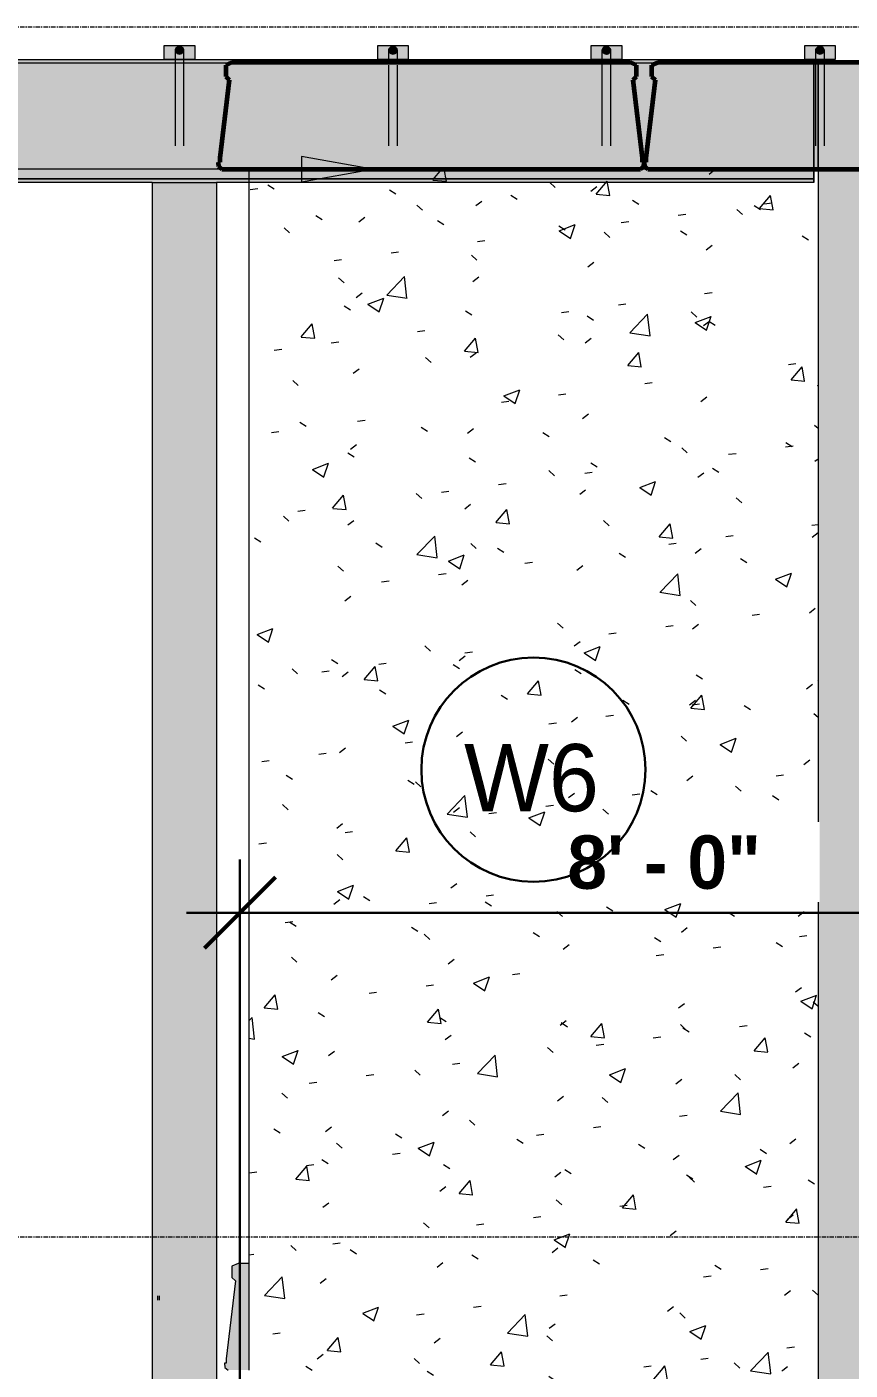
# Model space of a CAD drawing. Header units: inches. Extents: x 2619 to 6090, y -258 to 503.
# Drawn here: x 4808.1 to 4900.6, y -15 to 136 of the extents above; entities that cross this region are included whole.
import ezdxf

# ---------------------------------------------------------------- set-up
doc = ezdxf.new("R2010")
doc.units = ezdxf.units.IN
doc.header["$MEASUREMENT"] = 0
doc.linetypes.add('Dash 1_16_', pattern=[0.125, 0.0625, -0.0625])
doc.linetypes.add('Grid Line 1_2_', pattern=[0.875, 0.5, -0.125, 0.125, -0.125])
for name, color, linetype, lineweight in [('A-ANNO-DIMS', 211, 'Continuous', 9), ('A-ANNO-DIMS-64', 211, 'Continuous', 9), ('A-DETL', 90, 'Continuous', 9), ('A-FLOR-LEVL', 51, 'Continuous', 9), ('A-WALL', 113, 'Continuous', 18), ('A-WALL-IDEN', 211, 'Continuous', 30), ('A-WALL-PATT', 111, 'Continuous', 18), ('G-ANNO-DIMS', 111, 'Continuous', 9), ('S-BEAM', 12, 'Continuous', 9), ('S-COLS', 52, 'Continuous', 9), ('S-FNDN', 32, 'Continuous', 18)]:
    doc.layers.add(name, color=color, linetype=linetype, lineweight=lineweight)
doc.styles.add('Century Gothic', font='', dxfattribs={"height": 7.559055})
doc.styles.add('Century Gothic_B', font='', dxfattribs={"height": 6})
doc.styles.get('Century Gothic').set_extended_font_data('Century Gothic')
doc.styles.get('Century Gothic_B').set_extended_font_data('Century Gothic', bold=True)
doc.dimstyles.new('OD__1_16__Tol__', dxfattribs={"dimscale": 12, "dimtxt": 6.26501, "dimasz": 0.666667, "dimexe": 0.5, "dimexo": 0.333333, "dimgap": 0.083333, "dimtad": 1, "dimdec": 4, "dimrnd": 0.0625, "dimzin": 3, "dimdsep": 46, "dimlunit": 4, "dimtxsty": 'Century Gothic_B', "dimblk1": 'OBLIQUE', "dimblk2": 'OBLIQUE', "dimsah": 1, "dimcen": 0.09, "dimdle": 0.5, "dimazin": 0, "dimtfac": 1, "dimtdec": 4, "dimtix": 1, "dimtmove": 0, "dimatfit": 3, "dimfxl": 1, "dimtvp": 1, "dimtfill": 1, "dimfrac": 2, "dimtolj": 1, "dimtzin": 0, "dimlwd": 30, "dimlwe": 30, "dimarcsym": 2})
pattern_1 = [(50, (5128.511, 0), (18.36206, -1.6068), [1.92, -21.12]), (355, (5128.511, 0), (-3.5523, 19.2559), [1.536, -16.896]), (100.451, (5130.041, -0.134), (14.8102, 17.6493), [1.632, -17.949]), (46.184, (5128.51, 5.12), (27.3212, -4.2376), [2.88, -31.68]), (96.636, (5130.787, 4.767), (23.9275, 24.9372), [2.448, -26.924]), (351.184, (5128.51, 5.12), (23.9276, 24.9374), [2.304, -25.344]), (21, (5131.071, 3.84), (15.2808, -10.30746), [1.92, -21.12]), (326, (5131.071, 3.84), (6.2286, 18.5637), [1.536, -16.896]), (71.451, (5132.344, 2.981), (21.50985, 8.2563), [1.632, -17.949]), (37.5, (5128.511, 0), (0.3111, 8.52254), [0.845, -15.846, 0.845, -16.307, -16.96]), (37.5, (5128.511, 0), (0.3111, 8.52254), [-33.843, 0.845, -16.115]), (7.5, (5128.511, 0), (6.73464, 10.09743), [0.845, -8.934, 0.845, -15.462, -6.464]), (7.5, (5128.511, 0), (6.73464, 10.09743), [-26.086, 0.845, -5.619]), (327.5, (5122.802, 0), (13.66611, -0.57719), [0.845, -5.555, 0.845, -19.123, -26.496]), (327.5, (5122.802, 0), (13.66611, -0.57719), [-26.368, 0.845, -25.651]), (317.5, (5120.242, 0), (14.92985, 2.56286), [0.845, -7.475, 0.845, -12.416, -18.816]), (317.5, (5120.242, 0), (14.92985, 2.56286), [-21.581, 0.845, -17.971])]

# ---------------------------------------------------------------- blocks, each defined once
blk = doc.blocks.new('034100 - Precast Structural Concrete - Solid Plank - 12_-1872632-ELEVATION - RAMP - EAST WALL')
at = {"layer": 'S-BEAM', "transparency": 33554432}
blk.add_hatch(color=10, dxfattribs=at).paths.add_polyline_path([(-3821.66, -15), (-3819.32, -15), (-3819.32, -3), (-3820.53, -3), (-3821.23, -3.31), (-3821.23, -4.57), (-3820.83, -4.97), (-3821.89, -13.74), (-3821.89, -14.21), (-3822.07, -14.21), (-3822.03, -14.69)], flags=0)
at = {"layer": 'S-BEAM', "color": 254}
for p, q in [((-3820.53, -3), (-3821.23, -3.31)), ((-3819.32, -3), (-3820.53, -3)), ((-3821.23, -3.31), (-3821.23, -4.57)), ((-3820.83, -4.97), (-3821.89, -13.74)), ((-3821.23, -4.57), (-3820.83, -4.97)), ((-3821.89, -14.21), (-3822.07, -14.21)), ((-3822.07, -14.21), (-3822.03, -14.69)), ((-3822.03, -14.69), (-3821.66, -15)), ((-3821.89, -13.74), (-3821.89, -14.21))]:
    blk.add_line(p, q, dxfattribs=at)
blk = doc.blocks.new('034100 - Precast Structural Concrete - Solid Plank - 12_-1867365-ELEVATION - RAMP - EAST WALL')
at = {"layer": 'S-BEAM', "transparency": 33554432}
blk.add_hatch(color=10, dxfattribs=at).paths.add_polyline_path([(-3822.35, 120), (-3775.3, 120), (-3774.92, 120.31), (-3774.88, 120.79), (-3775.06, 120.79), (-3775.06, 121.26), (-3776.12, 130.03), (-3775.73, 130.43), (-3775.73, 131.69), (-3776.42, 132), (-3821.23, 132), (-3821.92, 131.69), (-3821.92, 130.43), (-3821.52, 130.03), (-3822.59, 121.26), (-3822.59, 120.79), (-3822.76, 120.79), (-3822.72, 120.31), (-3822.59, 120.2)], flags=0)
at = {"layer": 'S-BEAM', "color": 254}
for p, q in [((-3821.23, 132), (-3821.92, 131.69)), ((-3821.92, 131.69), (-3821.23, 132)), ((-3821.92, 131.69), (-3821.92, 130.43)), ((-3821.92, 130.43), (-3821.92, 131.69)), ((-3776.42, 132), (-3821.23, 132)), ((-3821.23, 132), (-3776.42, 132)), ((-3776.18, 131.89), (-3776.42, 132)), ((-3776.42, 132), (-3776.18, 131.89)), ((-3776.05, 131.83), (-3776.15, 131.88)), ((-3776.15, 131.88), (-3776.05, 131.83)), ((-3775.93, 131.78), (-3776.02, 131.82)), ((-3776.02, 131.82), (-3775.93, 131.78)), ((-3775.81, 131.72), (-3775.91, 131.76)), ((-3775.91, 131.76), (-3775.81, 131.72)), ((-3775.73, 131.69), (-3775.79, 131.71)), ((-3775.79, 131.71), (-3775.73, 131.69)), ((-3775.73, 131.58), (-3775.73, 131.68)), ((-3775.73, 131.68), (-3775.73, 131.58)), ((-3775.73, 131.45), (-3775.73, 131.55)), ((-3775.73, 131.55), (-3775.73, 131.45)), ((-3775.73, 131.31), (-3775.73, 131.42)), ((-3775.73, 131.42), (-3775.73, 131.31)), ((-3821.52, 130.03), (-3822.59, 121.26)), ((-3822.59, 121.26), (-3821.52, 130.03)), ((-3821.92, 130.43), (-3821.52, 130.03)), ((-3821.52, 130.03), (-3821.92, 130.43)), ((-3776.12, 130.03), (-3775.73, 130.43)), ((-3775.73, 130.43), (-3776.12, 130.03)), ((-3775.06, 121.26), (-3776.12, 130.03)), ((-3776.12, 130.03), (-3775.06, 121.26)), ((-3775.73, 130.43), (-3775.73, 131.28)), ((-3775.73, 131.28), (-3775.73, 130.43)), ((-3822.59, 121.26), (-3822.59, 120.79)), ((-3822.59, 120.79), (-3822.59, 121.26)), ((-3775.06, 121.18), (-3775.06, 121.26)), ((-3775.06, 121.26), (-3775.06, 121.18)), ((-3775.06, 120.79), (-3775.06, 121.18)), ((-3775.06, 121.18), (-3775.06, 120.79)), ((-3822.59, 120.79), (-3822.76, 120.79)), ((-3822.76, 120.79), (-3822.72, 120.31)), ((-3822.72, 120.31), (-3822.76, 120.79)), ((-3822.76, 120.79), (-3822.59, 120.79)), ((-3822.72, 120.31), (-3822.35, 120)), ((-3822.35, 120), (-3822.72, 120.31)), ((-3822.35, 120), (-3775.3, 120)), ((-3819.32, 120), (-3822.35, 120)), ((-3775.3, 120), (-3774.92, 120.31)), ((-3774.92, 120.31), (-3775.3, 120)), ((-3774.88, 120.79), (-3775.06, 120.79)), ((-3775.06, 120.79), (-3774.88, 120.79)), ((-3774.92, 120.31), (-3774.88, 120.79)), ((-3774.88, 120.79), (-3774.92, 120.31))]:
    blk.add_line(p, q, dxfattribs=at)
blk = doc.blocks.new('W-Wide Flange - BEAM SIZE TBD-1867174-ELEVATION - RAMP - EAST WALL')
at = {"layer": 'S-BEAM', "transparency": 33554432}
for points in [[(-3850.74, 131.93), (-3755.82, 131.93), (-3755.82, 132.31), (-3850.74, 132.31)], [(-3785.88, 131.19), (-3755.82, 131.19), (-3755.82, 131.93), (-3850.74, 131.93), (-3850.74, 131.19), (-3795.26, 131.19)], [(-3775.06, 119.64), (-3755.82, 119.64), (-3755.82, 131.19), (-3850.74, 131.19), (-3850.74, 119.64), (-3775.27, 119.64)], [(-3755.82, 118.9), (-3755.82, 119.64), (-3850.74, 119.64), (-3850.74, 118.9), (-3767.13, 118.9)], [(-3767.13, 118.51), (-3755.82, 118.51), (-3755.82, 118.9), (-3850.74, 118.9), (-3850.74, 118.51), (-3776.51, 118.51)]]:
    blk.add_hatch(color=43, dxfattribs=at).paths.add_polyline_path(points, flags=0)
at = {"layer": 'S-BEAM', "color": 254}
for p, q in [((-3850.74, 131.93), (-3850.74, 132.31)), ((-3850.74, 132.31), (-3850.74, 131.93)), ((-3755.82, 132.31), (-3850.74, 132.31)), ((-3755.82, 132.31), (-3850.74, 132.31)), ((-3850.74, 131.19), (-3850.74, 131.93)), ((-3850.74, 131.93), (-3850.74, 131.19)), ((-3821.38, 131.93), (-3850.74, 131.93)), ((-3821.38, 131.93), (-3850.74, 131.93)), ((-3821.26, 131.93), (-3821.38, 131.93)), ((-3821.26, 131.93), (-3821.38, 131.93)), ((-3776.41, 131.93), (-3821.24, 131.93)), ((-3776.41, 131.93), (-3821.24, 131.93)), ((-3776.26, 131.93), (-3776.39, 131.93)), ((-3776.26, 131.93), (-3776.39, 131.93)), ((-3773.5, 131.93), (-3776.26, 131.93)), ((-3773.5, 131.93), (-3776.26, 131.93)), ((-3773.38, 131.93), (-3773.5, 131.93)), ((-3773.38, 131.93), (-3773.5, 131.93)), ((-3755.82, 131.93), (-3773.35, 131.93)), ((-3755.82, 131.93), (-3773.35, 131.93)), ((-3755.82, 132), (-3755.82, 132.31)), ((-3755.82, 132.31), (-3755.82, 132)), ((-3755.82, 131.93), (-3755.82, 132)), ((-3755.82, 132), (-3755.82, 131.93)), ((-3755.82, 131.19), (-3755.82, 131.93)), ((-3755.82, 131.93), (-3755.82, 131.19)), ((-3850.74, 119.64), (-3850.74, 131.19)), ((-3850.74, 131.19), (-3850.74, 119.64)), ((-3755.82, 120), (-3755.82, 131.19)), ((-3755.82, 131.19), (-3755.82, 120)), ((-3850.74, 118.9), (-3850.74, 119.64)), ((-3850.74, 119.64), (-3850.74, 118.92)), ((-3755.82, 119.64), (-3755.82, 120)), ((-3755.82, 120), (-3755.82, 119.64)), ((-3755.82, 118.9), (-3755.82, 119.64)), ((-3755.82, 119.64), (-3755.82, 118.9)), ((-3850.74, 118.91), (-3850.74, 118.9)), ((-3850.74, 118.9), (-3850.74, 118.51)), ((-3850.74, 118.51), (-3850.74, 118.9)), ((-3850.74, 118.9), (-3755.82, 118.9)), ((-3755.82, 118.9), (-3850.74, 118.9)), ((-3830.2, 118.51), (-3850.74, 118.51)), ((-3830.2, 118.51), (-3850.74, 118.51)), ((-3755.82, 118.51), (-3822.95, 118.51)), ((-3755.82, 118.51), (-3822.95, 118.51)), ((-3755.82, 118.9), (-3755.82, 118.51)), ((-3755.82, 118.51), (-3755.82, 118.9))]:
    blk.add_line(p, q, dxfattribs=at)
blk = doc.blocks.new('034100 - Precast Structural Concrete - Solid Plank - 12_-1867422-ELEVATION - RAMP - EAST WALL')
at = {"layer": 'S-BEAM', "transparency": 33554432}
blk.add_hatch(color=10, dxfattribs=at).paths.add_polyline_path([(-3822.35, 120), (-3775.3, 120), (-3774.92, 120.31), (-3774.88, 120.79), (-3775.06, 120.79), (-3775.06, 121.26), (-3776.12, 130.03), (-3775.73, 130.43), (-3775.73, 131.69), (-3776.42, 132), (-3821.23, 132), (-3821.92, 131.69), (-3821.92, 130.43), (-3821.52, 130.03), (-3822.59, 121.26), (-3822.59, 120.79), (-3822.76, 120.79), (-3822.72, 120.31)], flags=0)
at = {"layer": 'S-BEAM', "lineweight": 60}
for p, q in [((-3821.23, 132), (-3821.92, 131.69)), ((-3821.92, 131.69), (-3821.92, 130.43)), ((-3776.42, 132), (-3821.23, 132)), ((-3775.73, 131.69), (-3776.42, 132)), ((-3775.73, 130.43), (-3775.73, 131.69)), ((-3821.52, 130.03), (-3822.59, 121.26)), ((-3821.92, 130.43), (-3821.52, 130.03)), ((-3776.12, 130.03), (-3775.73, 130.43)), ((-3775.06, 121.26), (-3776.12, 130.03)), ((-3822.59, 121.26), (-3822.59, 120.79)), ((-3775.06, 121.18), (-3775.06, 121.26)), ((-3775.06, 120.79), (-3775.06, 121.18)), ((-3822.59, 120.79), (-3822.76, 120.79)), ((-3822.76, 120.79), (-3822.72, 120.31)), ((-3822.72, 120.31), (-3822.35, 120)), ((-3822.35, 120), (-3775.3, 120)), ((-3775.3, 120), (-3774.92, 120.31)), ((-3774.88, 120.79), (-3775.06, 120.79)), ((-3774.92, 120.31), (-3774.88, 120.79))]:
    blk.add_line(p, q, dxfattribs=at)
at = {"layer": 'S-BEAM', "color": 254}
for p, q in [((-3821.92, 131.69), (-3821.23, 132)), ((-3821.92, 130.43), (-3821.92, 131.69)), ((-3821.23, 132), (-3776.42, 132)), ((-3776.42, 132), (-3775.73, 131.69)), ((-3775.73, 131.69), (-3775.73, 130.43)), ((-3822.59, 121.26), (-3821.52, 130.03)), ((-3821.52, 130.03), (-3821.92, 130.43)), ((-3775.73, 130.43), (-3776.12, 130.03)), ((-3776.12, 130.03), (-3775.06, 121.26)), ((-3822.59, 120.79), (-3822.59, 121.26)), ((-3775.06, 121.26), (-3775.06, 121.18)), ((-3775.06, 121.18), (-3775.06, 120.79)), ((-3822.72, 120.31), (-3822.76, 120.79)), ((-3822.76, 120.79), (-3822.59, 120.79)), ((-3822.35, 120), (-3822.72, 120.31)), ((-3775.3, 120), (-3822.35, 120)), ((-3774.92, 120.31), (-3775.3, 120)), ((-3775.06, 120.79), (-3774.88, 120.79)), ((-3774.88, 120.79), (-3774.92, 120.31))]:
    blk.add_line(p, q, dxfattribs=at)
blk = doc.blocks.new('TRUSS - 22_-1920454-ELEVATION - RAMP - EAST WALL')
at = {"layer": 'S-BEAM', "transparency": 33554432}
for color, points in [(33, [(-3756.87, 132.37), (-3753.37, 132.37), (-3753.37, 133.87), (-3756.87, 133.87), (-3756.87, 132.74)]), (55, [(-3755.12, 132.94), (-3754.87, 133), (-3754.77, 133.06), (-3754.69, 133.15), (-3754.64, 133.25), (-3754.62, 133.36), (-3754.64, 133.47), (-3754.69, 133.57), (-3754.77, 133.66), (-3754.87, 133.73), (-3755.12, 133.78), (-3755.37, 133.73), (-3755.48, 133.66), (-3755.56, 133.57), (-3755.61, 133.47), (-3755.62, 133.36), (-3755.61, 133.25), (-3755.56, 133.15), (-3755.41, 133.02), (-3755.37, 133), (-3755.25, 132.95)])]:
    blk.add_hatch(color=color, dxfattribs=at).paths.add_polyline_path(points, flags=0)
h = blk.add_hatch(color=55, dxfattribs=at)
edge = h.paths.add_edge_path(flags=0)
edge.add_line((-3755.12, 122.28), (-3755.12, 132.94))
edge.add_line((-3755.12, 132.94), (-3755.37, 133))
edge.add_line((-3755.37, 133), (-3755.48, 133.06))
edge.add_line((-3755.48, 133.06), (-3755.56, 133.15))
edge.add_line((-3755.56, 133.15), (-3755.61, 133.25))
edge.add_line((-3755.61, 133.25), (-3755.62, 133.36))
edge.add_line((-3755.62, 133.36), (-3755.61, 122.72))
h = blk.add_hatch(color=55, dxfattribs=at)
edge = h.paths.add_edge_path(flags=0)
edge.add_line((-3754.62, 122.87), (-3754.64, 133.25))
edge.add_line((-3754.64, 133.25), (-3754.69, 133.15))
edge.add_line((-3754.69, 133.15), (-3754.77, 133.06))
edge.add_line((-3754.77, 133.06), (-3754.87, 133))
edge.add_line((-3754.87, 133), (-3755.12, 132.94))
edge.add_line((-3755.12, 132.94), (-3755.12, 122.41))
edge.add_line((-3755.12, 122.41), (-3755.12, 122.28))
at = {"layer": 'S-BEAM', "color": 254}
for p, q in [((-3756.87, 133.87), (-3756.87, 132.37)), ((-3753.37, 133.87), (-3756.87, 133.87)), ((-3755.62, 133.36), (-3755.62, 132.37)), ((-3754.62, 132.37), (-3754.62, 133.36)), ((-3753.37, 132.37), (-3753.37, 133.87)), ((-3756.87, 132.37), (-3753.37, 132.37)), ((-3755.62, 132.37), (-3755.62, 132)), ((-3755.62, 132), (-3755.62, 122.63)), ((-3754.62, 132), (-3754.62, 132.37)), ((-3754.62, 122.63), (-3754.62, 132))]:
    blk.add_line(p, q, dxfattribs=at)
for start_param, end_param in [(1.570796, 3.403391), (3.403392, 3.665191), (3.665192, 3.926991), (3.926991, 4.18879), (4.18879, 4.712389), (6.021387, 7.853982), (4.712389, 5.235988), (5.235988, 5.497787), (5.497787, 5.759586), (5.759587, 6.021386)]:
    blk.add_ellipse((-3755.12, 133.36), major_axis=(0.5, 0), ratio=0.842036, start_param=start_param, end_param=end_param, dxfattribs=at)
blk = doc.blocks.new('TRUSS - 22_-V31-ELEVATION - RAMP - EAST WALL')
at = {"layer": 'S-BEAM', "transparency": 33554432}
for color, points in [(33, [(-3780.87, 132.37), (-3777.37, 132.37), (-3777.37, 133.87), (-3780.87, 133.87), (-3780.87, 132.74)]), (55, [(-3779.12, 132.94), (-3778.87, 133), (-3778.77, 133.06), (-3778.69, 133.15), (-3778.64, 133.25), (-3778.62, 133.36), (-3778.64, 133.47), (-3778.69, 133.57), (-3778.85, 133.71), (-3778.87, 133.73), (-3779.12, 133.78), (-3779.37, 133.73), (-3779.48, 133.66), (-3779.56, 133.57), (-3779.61, 133.47), (-3779.62, 133.36), (-3779.61, 133.25), (-3779.56, 133.15), (-3779.48, 133.06), (-3779.37, 133), (-3779.25, 132.95)])]:
    blk.add_hatch(color=color, dxfattribs=at).paths.add_polyline_path(points, flags=0)
h = blk.add_hatch(color=55, dxfattribs=at)
edge = h.paths.add_edge_path(flags=0)
edge.add_line((-3779.12, 122.28), (-3779.12, 132.94))
edge.add_line((-3779.12, 132.94), (-3779.37, 133))
edge.add_line((-3779.37, 133), (-3779.48, 133.06))
edge.add_line((-3779.48, 133.06), (-3779.56, 133.15))
edge.add_line((-3779.56, 133.15), (-3779.61, 133.25))
edge.add_line((-3779.61, 133.25), (-3779.62, 133.36))
edge.add_line((-3779.62, 133.36), (-3779.61, 122.72))
h = blk.add_hatch(color=55, dxfattribs=at)
edge = h.paths.add_edge_path(flags=0)
edge.add_line((-3778.62, 122.87), (-3778.64, 133.25))
edge.add_line((-3778.64, 133.25), (-3778.69, 133.15))
edge.add_line((-3778.69, 133.15), (-3778.85, 133.01))
edge.add_line((-3778.85, 133.01), (-3778.87, 133))
edge.add_line((-3778.87, 133), (-3779.12, 132.94))
edge.add_line((-3779.12, 132.94), (-3779.12, 122.41))
edge.add_line((-3779.12, 122.41), (-3779.12, 122.28))
at = {"layer": 'S-BEAM', "color": 254}
for p, q in [((-3780.87, 133.87), (-3780.87, 132.37)), ((-3777.37, 133.87), (-3780.87, 133.87)), ((-3779.62, 133.36), (-3779.62, 132.37)), ((-3778.62, 132.37), (-3778.62, 133.36)), ((-3777.37, 132.37), (-3777.37, 133.87)), ((-3780.87, 132.37), (-3777.37, 132.37)), ((-3779.62, 132.37), (-3779.62, 132.31)), ((-3779.62, 132.31), (-3779.62, 132)), ((-3779.62, 132), (-3779.62, 131.89)), ((-3779.62, 131.82), (-3779.62, 131.78)), ((-3779.62, 131.76), (-3779.62, 131.72)), ((-3779.62, 131.71), (-3779.62, 129.3)), ((-3778.62, 132.31), (-3778.62, 132.37)), ((-3778.62, 132), (-3778.62, 132.31)), ((-3778.62, 131.93), (-3778.62, 132)), ((-3778.62, 131.83), (-3778.62, 131.88)), ((-3778.62, 131.78), (-3778.62, 131.82)), ((-3778.62, 131.72), (-3778.62, 131.76)), ((-3778.62, 122.63), (-3778.62, 131.71)), ((-3779.62, 129.27), (-3779.62, 122.63))]:
    blk.add_line(p, q, dxfattribs=at)
for start_param, end_param in [(1.570796, 3.403391), (3.403392, 3.665191), (3.665192, 3.926991), (3.926991, 4.18879), (4.18879, 4.712389), (6.021387, 7.853982), (4.712389, 5.497787), (5.497787, 5.759586), (5.759587, 6.021386)]:
    blk.add_ellipse((-3779.12, 133.36), major_axis=(0.5, 0), ratio=0.842036, start_param=start_param, end_param=end_param, dxfattribs=at)
blk = doc.blocks.new('TRUSS - 22_-V32-ELEVATION - RAMP - EAST WALL')
at = {"layer": 'S-BEAM', "transparency": 33554432}
for color, points in [(33, [(-3804.87, 132.37), (-3801.37, 132.37), (-3801.37, 133.87), (-3804.87, 133.87)]), (55, [(-3803.12, 132.94), (-3802.87, 133), (-3802.77, 133.06), (-3802.69, 133.15), (-3802.64, 133.25), (-3802.62, 133.36), (-3802.64, 133.47), (-3802.69, 133.57), (-3802.77, 133.66), (-3802.87, 133.73), (-3803.12, 133.78), (-3803.37, 133.73), (-3803.48, 133.66), (-3803.56, 133.57), (-3803.61, 133.47), (-3803.62, 133.36), (-3803.61, 133.25), (-3803.56, 133.15), (-3803.48, 133.06), (-3803.37, 133), (-3803.25, 132.95)])]:
    blk.add_hatch(color=color, dxfattribs=at).paths.add_polyline_path(points, flags=0)
h = blk.add_hatch(color=55, dxfattribs=at)
edge = h.paths.add_edge_path(flags=0)
edge.add_line((-3803.12, 122.28), (-3803.12, 132.94))
edge.add_line((-3803.12, 132.94), (-3803.37, 133))
edge.add_line((-3803.37, 133), (-3803.48, 133.06))
edge.add_line((-3803.48, 133.06), (-3803.56, 133.15))
edge.add_line((-3803.56, 133.15), (-3803.61, 133.25))
edge.add_line((-3803.61, 133.25), (-3803.62, 133.36))
edge.add_line((-3803.62, 133.36), (-3803.61, 122.72))
h = blk.add_hatch(color=55, dxfattribs=at)
edge = h.paths.add_edge_path(flags=0)
edge.add_line((-3802.62, 122.87), (-3802.64, 133.25))
edge.add_line((-3802.64, 133.25), (-3802.69, 133.15))
edge.add_line((-3802.69, 133.15), (-3802.77, 133.06))
edge.add_line((-3802.77, 133.06), (-3802.87, 133))
edge.add_line((-3802.87, 133), (-3803.12, 132.94))
edge.add_line((-3803.12, 132.94), (-3803.12, 122.41))
edge.add_line((-3803.12, 122.41), (-3803.12, 122.28))
at = {"layer": 'S-BEAM', "color": 254}
for p, q in [((-3804.87, 133.87), (-3804.87, 132.37)), ((-3801.37, 133.87), (-3804.87, 133.87)), ((-3803.62, 133.36), (-3803.62, 132.37)), ((-3802.62, 132.37), (-3802.62, 133.36)), ((-3801.37, 132.37), (-3801.37, 133.87)), ((-3804.87, 132.37), (-3801.37, 132.37)), ((-3803.62, 132.37), (-3803.62, 132.31)), ((-3803.62, 132.31), (-3803.62, 132)), ((-3803.62, 132), (-3803.62, 131.93)), ((-3803.62, 131.88), (-3803.62, 131.85)), ((-3803.62, 131.71), (-3803.62, 131.25)), ((-3802.62, 132.31), (-3802.62, 132.37)), ((-3802.62, 132), (-3802.62, 132.31)), ((-3802.62, 131.93), (-3802.62, 132)), ((-3802.62, 131.85), (-3802.62, 131.88)), ((-3802.62, 131.19), (-3802.62, 131.71)), ((-3803.62, 131.23), (-3803.62, 122.63)), ((-3802.62, 122.63), (-3802.62, 131.19))]:
    blk.add_line(p, q, dxfattribs=at)
for start_param, end_param in [(1.570796, 3.403391), (3.403392, 3.665191), (3.665192, 3.926991), (3.926991, 4.18879), (4.18879, 4.712389), (6.021387, 7.853982), (4.712389, 5.235988), (5.235988, 5.497787), (5.497787, 5.759586), (5.759587, 6.021386)]:
    blk.add_ellipse((-3803.12, 133.36), major_axis=(0.5, 0), ratio=0.842036, start_param=start_param, end_param=end_param, dxfattribs=at)
blk = doc.blocks.new('TRUSS - 22_-V33-ELEVATION - RAMP - EAST WALL')
at = {"layer": 'S-BEAM', "transparency": 33554432}
for color, points in [(33, [(-3828.87, 132.37), (-3825.37, 132.37), (-3825.37, 133.87), (-3828.87, 133.87)]), (55, [(-3827.12, 132.94), (-3826.87, 133), (-3826.77, 133.06), (-3826.69, 133.15), (-3826.64, 133.25), (-3826.62, 133.36), (-3826.64, 133.47), (-3826.69, 133.57), (-3826.77, 133.66), (-3826.87, 133.73), (-3827.12, 133.78), (-3827.37, 133.73), (-3827.48, 133.66), (-3827.56, 133.57), (-3827.61, 133.47), (-3827.62, 133.36), (-3827.61, 133.25), (-3827.56, 133.15), (-3827.48, 133.06), (-3827.37, 133), (-3827.25, 132.95)])]:
    blk.add_hatch(color=color, dxfattribs=at).paths.add_polyline_path(points, flags=0)
h = blk.add_hatch(color=55, dxfattribs=at)
edge = h.paths.add_edge_path(flags=0)
edge.add_line((-3827.12, 122.28), (-3827.12, 132.94))
edge.add_line((-3827.12, 132.94), (-3827.37, 133))
edge.add_line((-3827.37, 133), (-3827.48, 133.06))
edge.add_line((-3827.48, 133.06), (-3827.56, 133.15))
edge.add_line((-3827.56, 133.15), (-3827.61, 133.25))
edge.add_line((-3827.61, 133.25), (-3827.62, 133.36))
edge.add_line((-3827.62, 133.36), (-3827.61, 122.72))
h = blk.add_hatch(color=55, dxfattribs=at)
edge = h.paths.add_edge_path(flags=0)
edge.add_line((-3826.62, 122.87), (-3826.64, 133.25))
edge.add_line((-3826.64, 133.25), (-3826.69, 133.15))
edge.add_line((-3826.69, 133.15), (-3826.77, 133.06))
edge.add_line((-3826.77, 133.06), (-3826.87, 133))
edge.add_line((-3826.87, 133), (-3827.12, 132.94))
edge.add_line((-3827.12, 132.94), (-3827.12, 122.41))
edge.add_line((-3827.12, 122.41), (-3827.12, 122.28))
at = {"layer": 'S-BEAM', "color": 254}
for p, q in [((-3828.87, 133.87), (-3828.87, 132.37)), ((-3825.37, 133.87), (-3828.87, 133.87)), ((-3827.62, 133.36), (-3827.62, 132.37)), ((-3826.62, 132.37), (-3826.62, 133.36)), ((-3825.37, 132.37), (-3825.37, 133.87)), ((-3828.87, 132.37), (-3825.37, 132.37)), ((-3827.62, 132.37), (-3827.62, 132.31)), ((-3827.62, 132.31), (-3827.62, 131.93)), ((-3827.62, 131.92), (-3827.62, 131.87)), ((-3827.62, 131.86), (-3827.62, 131.82)), ((-3827.62, 131.81), (-3827.62, 131.76)), ((-3827.62, 131.75), (-3827.62, 131.22)), ((-3826.62, 132.31), (-3826.62, 132.37)), ((-3826.62, 131.93), (-3826.62, 132.31)), ((-3826.62, 131.87), (-3826.62, 131.92)), ((-3826.62, 131.82), (-3826.62, 131.86)), ((-3826.62, 131.76), (-3826.62, 131.81)), ((-3826.62, 122.63), (-3826.62, 131.75)), ((-3827.62, 131.19), (-3827.62, 122.63))]:
    blk.add_line(p, q, dxfattribs=at)
for start_param, end_param in [(1.570796, 3.403391), (3.403392, 3.665191), (3.665192, 3.926991), (3.926991, 4.18879), (4.18879, 4.712389), (6.021387, 7.853982), (4.712389, 5.235988), (5.235988, 5.497787), (5.497787, 5.759586), (5.759587, 6.021386)]:
    blk.add_ellipse((-3827.12, 133.36), major_axis=(0.5, 0), ratio=0.842036, start_param=start_param, end_param=end_param, dxfattribs=at)
blk = doc.blocks.new('DIMBLOCK18-ELEVATION - RAMP - EAST WALL')
at = {"layer": 'A-ANNO-DIMS-64', "lineweight": 30}
for p, q in [((4832.01, -31.99), (4832.01, 42.42)), ((4928.01, -39.67), (4928.01, 42.42)), ((4928.01, 36.42), (4826.01, 36.42)), ((4832.01, 36.42), (4832.01, -31.99)), ((4928.01, 36.42), (4928.01, -39.67))]:
    blk.add_line(p, q, dxfattribs=at)
at = {"layer": 'A-ANNO-DIMS-64', "lineweight": 50}
for p, q in [((4832.01, 36.42), (4836.01, 40.42)), ((4928.01, 36.42), (4932.01, 40.42)), ((4832.01, 36.42), (4828.01, 32.42)), ((4928.01, 36.42), (4924.01, 32.42))]:
    blk.add_line(p, q, dxfattribs=at)
at = {"layer": 'A-ANNO-DIMS-64', "color": 0, "lineweight": 30, "insert": (4868.82, 45.11), "char_height": 6, "width": 26.85, "attachment_point": 1, "line_spacing_factor": 0.984502, "style": 'Century Gothic_B', "bg_fill": 3, "box_fill_scale": 1.25, "bg_fill_color": 256, "bg_fill_true_color": 13158600, "bg_fill_transparency": 0}
blk.add_mtext('8\' - 0"', dxfattribs=at)
blk = doc.blocks.new('_Oblique')
at = {"color": 0, "linetype": 'ByBlock', "lineweight": -2}
blk.add_line((-0.5, -0.5), (0.5, 0.5), dxfattribs=at)
blk = doc.blocks.new('Wall Type - Familia4-287244-ELEVATION - RAMP - EAST WALL')
at = {"layer": 'A-WALL-IDEN'}
blk.add_circle((-3770.73, -105), 12.6, dxfattribs=at)

msp = doc.modelspace()

# ---------------------------------------------------------------- hatches: boundary and pattern name
at = {"layer": 'A-WALL-PATT', "lineweight": 9}
h = msp.add_hatch(dxfattribs=at)
h.set_pattern_fill('FP_15', color=256, style=0, pattern_type=2)
h.set_pattern_definition(pattern_1)
h.paths.add_polyline_path([(4897.01222, -15), (4897.01222, 120), (4833.01222, 120), (4833.01222, -15), (4847.69414, -15)], flags=0)
h = msp.add_hatch(dxfattribs=at)
h.set_pattern_fill('FP_15', color=256, style=0, pattern_type=2)
h.set_pattern_definition(pattern_1)
h.paths.add_polyline_path([(4897.01222, -15), (5441.01222, -15), (5441.01222, 120), (4897.01222, 120), (4897.01222, 53.51933)], flags=0)
h = msp.add_hatch(dxfattribs=at)
h.set_pattern_fill('FP_15', color=256, style=0, pattern_type=2)
h.set_pattern_definition(pattern_1)
h.paths.add_polyline_path([(4897.01222, -41.18965), (4897.01222, -15), (4833.01222, -15), (4833.01222, -36.07406), (4847.69414, -37.2476)], flags=0)
h = msp.add_hatch(dxfattribs=at)
h.set_pattern_fill('FP_15', color=256, style=0, pattern_type=2)
h.set_pattern_definition(pattern_1)
h.paths.add_polyline_path([(5498.01222, -129.20462), (5498.01222, -15), (4897.01222, -15), (4897.01222, -41.18965), (4928.01222, -43.66751), (5482.70317, -126.90727)], flags=0)
h.paths.add_polyline_path([(4928.01222, -49.7347), (4928.01222, -49.68665), (4927.69205, -49.68665)], flags=0)
at = {"layer": 'G-ANNO-DIMS'}
msp.add_hatch(color=256, dxfattribs=at).paths.add_polyline_path([(4846.92571, 120), (4838.92571, 121.41062), (4838.92571, 118.58938)], flags=0)
at = {"layer": 'S-BEAM', "transparency": 33554432}
for points in [[(4877.86986, 120), (4924.91837, 120), (4925.29372, 120.31496), (4925.33506, 120.7874), (4925.15789, 120.7874), (4925.15789, 121.25984), (4924.0949, 130.0315), (4924.4886, 130.4252), (4924.4886, 131.68504), (4923.79569, 132), (4878.99254, 132), (4878.29962, 131.68504), (4878.29962, 130.4252), (4878.69332, 130.0315), (4877.63033, 121.25984), (4877.63033, 120.7874), (4877.45317, 120.7874), (4877.4945, 120.31496)], [(4877.86986, 120), (4897.01222, 120), (4897.01222, 132), (4878.99254, 132), (4878.29962, 131.68504), (4878.29962, 130.4252), (4878.69332, 130.0315), (4877.63033, 121.1811), (4877.63033, 120.7874), (4877.45317, 120.7874), (4877.4945, 120.31496), (4877.63033, 120.20098)]]:
    msp.add_hatch(color=50, dxfattribs=at).paths.add_polyline_path(points, flags=0)
at = {"layer": 'S-COLS'}
msp.add_hatch(color=256, dxfattribs=at).paths.add_polyline_path([(4822.13722, -36.39063), (4829.38722, -36.08854), (4829.38722, 118.5125), (4822.13722, 118.5125), (4822.13722, -36)], flags=0)

# ---------------------------------------------------------------- linework, layer by layer
at = {"layer": 'A-DETL', "linetype": 'Dash 1_16_', "lineweight": 60}
msp.add_line((4823.01222, -6.91475), (4822.65222, -6.91475), dxfattribs=at)
at = {"layer": 'A-FLOR-LEVL', "linetype": 'Grid Line 1_2_'}
for p, q in [((4633.16337, 136), (5962.56679, 136)), ((4633.16337, 0), (5962.56679, 0))]:
    msp.add_line(p, q, dxfattribs=at)
at = {"layer": 'A-WALL'}
for p, q in [((4973.63364, 120), (4833.01222, 120)), ((4833.01222, 120), (4833.01222, 119.07799)), ((4897.01222, 120), (4897.01222, -15)), ((4833.01222, 119.06006), (4833.01222, 119.02381)), ((4833.01222, 119.00587), (4833.01222, 118.96962)), ((4833.01222, 118.94977), (4833.01222, 118.91352)), ((4833.01222, 118.8975), (4833.01222, -15))]:
    msp.add_line(p, q, dxfattribs=at)
at = {"layer": 'G-ANNO-DIMS'}
for p, q in [((4846.92571, 120), (4838.92571, 121.41062)), ((4838.92571, 121.41062), (4838.92571, 118.58938)), ((4846.92571, 120), (4786.25399, 120)), ((4838.92571, 118.58938), (4846.92571, 120))]:
    msp.add_line(p, q, dxfattribs=at)
at = {"layer": 'S-BEAM', "lineweight": 60}
for p, q in [((4878.99254, 132), (4878.29962, 131.68504)), ((4878.29962, 131.68504), (4878.29962, 130.4252)), ((4923.79569, 132), (4878.99254, 132)), ((4878.69332, 130.0315), (4877.63033, 121.25984)), ((4878.29962, 130.4252), (4878.69332, 130.0315)), ((4877.63033, 121.25984), (4877.63033, 120.7874)), ((4877.63033, 120.7874), (4877.45317, 120.7874)), ((4877.45317, 120.7874), (4877.4945, 120.31496)), ((4877.4945, 120.31496), (4877.86986, 120)), ((4877.86986, 120), (4924.91837, 120))]:
    msp.add_line(p, q, dxfattribs=at)
at = {"layer": 'S-BEAM', "color": 254}
for p, q in [((4878.29962, 131.68504), (4878.99254, 132)), ((4878.29962, 130.4252), (4878.29962, 131.68504)), ((4878.29962, 131.68504), (4878.29962, 131.57994)), ((4878.29962, 131.57994), (4878.29962, 131.68504)), ((4878.29962, 131.55484), (4878.29962, 131.44913)), ((4878.29962, 131.44913), (4878.29962, 131.55484)), ((4878.29962, 131.42403), (4878.29962, 131.307)), ((4878.29962, 131.307), (4878.29962, 131.42403)), ((4878.35621, 131.71076), (4878.30099, 131.68566)), ((4878.30099, 131.68566), (4878.35621, 131.71076)), ((4878.47541, 131.76494), (4878.37898, 131.72111)), ((4878.37898, 131.72111), (4878.47541, 131.76494)), ((4878.59462, 131.81913), (4878.49804, 131.77523)), ((4878.49804, 131.77523), (4878.59462, 131.81913)), ((4878.7242, 131.87803), (4878.6171, 131.82934)), ((4878.6171, 131.82934), (4878.7242, 131.87803)), ((4878.99254, 132), (4878.74651, 131.88817)), ((4878.74651, 131.88817), (4878.99254, 132)), ((4878.99254, 132), (4923.79569, 132)), ((4896.51222, 132), (4878.99254, 132)), ((4878.99254, 132), (4896.51222, 132)), ((4897.01222, 132), (4896.51222, 132)), ((4896.51222, 132), (4897.01222, 132)), ((4897.01222, 120), (4897.01222, 132)), ((4897.01222, 132), (4897.01222, 120)), ((4877.63033, 121.25984), (4878.69332, 130.0315)), ((4878.69332, 130.0315), (4877.63033, 121.25984)), ((4877.63033, 121.25984), (4878.69332, 130.0315)), ((4878.29962, 131.2819), (4878.29962, 130.4252)), ((4878.29962, 130.4252), (4878.29962, 131.2819)), ((4878.69332, 130.0315), (4878.29962, 130.4252)), ((4878.29962, 130.4252), (4878.69332, 130.0315)), ((4878.69332, 130.0315), (4878.29962, 130.4252)), ((4877.63033, 120.7874), (4877.63033, 121.25984)), ((4877.63033, 121.25984), (4877.63033, 121.1811)), ((4877.63033, 121.1811), (4877.63033, 121.25984)), ((4877.63033, 121.1811), (4877.63033, 120.7874)), ((4877.63033, 120.7874), (4877.63033, 121.1811)), ((4877.4945, 120.31496), (4877.45317, 120.7874)), ((4877.45317, 120.7874), (4877.63033, 120.7874)), ((4877.63033, 120.7874), (4877.45317, 120.7874)), ((4877.45317, 120.7874), (4877.4945, 120.31496)), ((4877.4945, 120.31496), (4877.45317, 120.7874)), ((4877.45317, 120.7874), (4877.63033, 120.7874)), ((4877.86986, 120), (4877.4945, 120.31496)), ((4877.4945, 120.31496), (4877.86986, 120)), ((4877.86986, 120), (4877.4945, 120.31496)), ((4897.01222, 120), (4877.86986, 120)), ((4877.86986, 120), (4896.51222, 120)), ((4896.51222, 120), (4897.01222, 120))]:
    msp.add_line(p, q, dxfattribs=at)
at = {"layer": 'S-COLS'}
for p, q in [((4822.13722, 118.5125), (4829.38722, 118.5125)), ((4822.13722, 118.5125), (4822.13722, -36.39063)), ((4829.38722, 118.5125), (4829.38722, -36.08854))]:
    msp.add_line(p, q, dxfattribs=at)
at = {"layer": 'S-FNDN'}
msp.add_line((4897.01222, -15), (4897.01222, -41.18965), dxfattribs=at)

# ---------------------------------------------------------------- block references
at = {"layer": 'S-BEAM', "color": 254}
for name in ['TRUSS - 22_-V33-ELEVATION - RAMP - EAST WALL', 'TRUSS - 22_-V32-ELEVATION - RAMP - EAST WALL', 'TRUSS - 22_-V31-ELEVATION - RAMP - EAST WALL', 'TRUSS - 22_-1920454-ELEVATION - RAMP - EAST WALL', 'W-Wide Flange - BEAM SIZE TBD-1867174-ELEVATION - RAMP - EAST WALL', '034100 - Precast Structural Concrete - Solid Plank - 12_-1867365-ELEVATION - RAMP - EAST WALL', '034100 - Precast Structural Concrete - Solid Plank - 12_-1867422-ELEVATION - RAMP - EAST WALL', '034100 - Precast Structural Concrete - Solid Plank - 12_-1872632-ELEVATION - RAMP - EAST WALL']:
    msp.add_blockref(name, (8652.33596, 0), dxfattribs=at)

# ---------------------------------------------------------------- texts
at = {"layer": 'A-WALL-IDEN', "lineweight": 9, "insert": (4857.20837, 55.37962), "char_height": 7.559055, "width": 19.19, "attachment_point": 1, "style": 'Century Gothic'}
msp.add_mtext('W6', dxfattribs=at)

# ---------------------------------------------------------------- next in the draw order: dimensions: what is measured, and where the dimension line sits
at = {"layer": 'A-ANNO-DIMS', "lineweight": 30}
dim = msp.add_linear_dim(base=(4832.01222, 36.42311), p1=(4928.01222, -43.66751), p2=(4832.01222, -35.99413), dimstyle='OD__1_16__Tol__', override={"dimpost": '<>', "dimfxl": 96.306183}, dxfattribs=at)
dim.commit()
dim.dimension.update_dxf_attribs({"geometry": 'DIMBLOCK18-ELEVATION - RAMP - EAST WALL', "text_midpoint": (4880.01222, 40.57402)})

# ---------------------------------------------------------------- next in the draw order: block references
at = {"layer": 'A-WALL-IDEN'}
msp.add_blockref('Wall Type - Familia4-287244-ELEVATION - RAMP - EAST WALL', (8635.73753, 157.5), dxfattribs=at)

doc.saveas('drawing.dxf')
